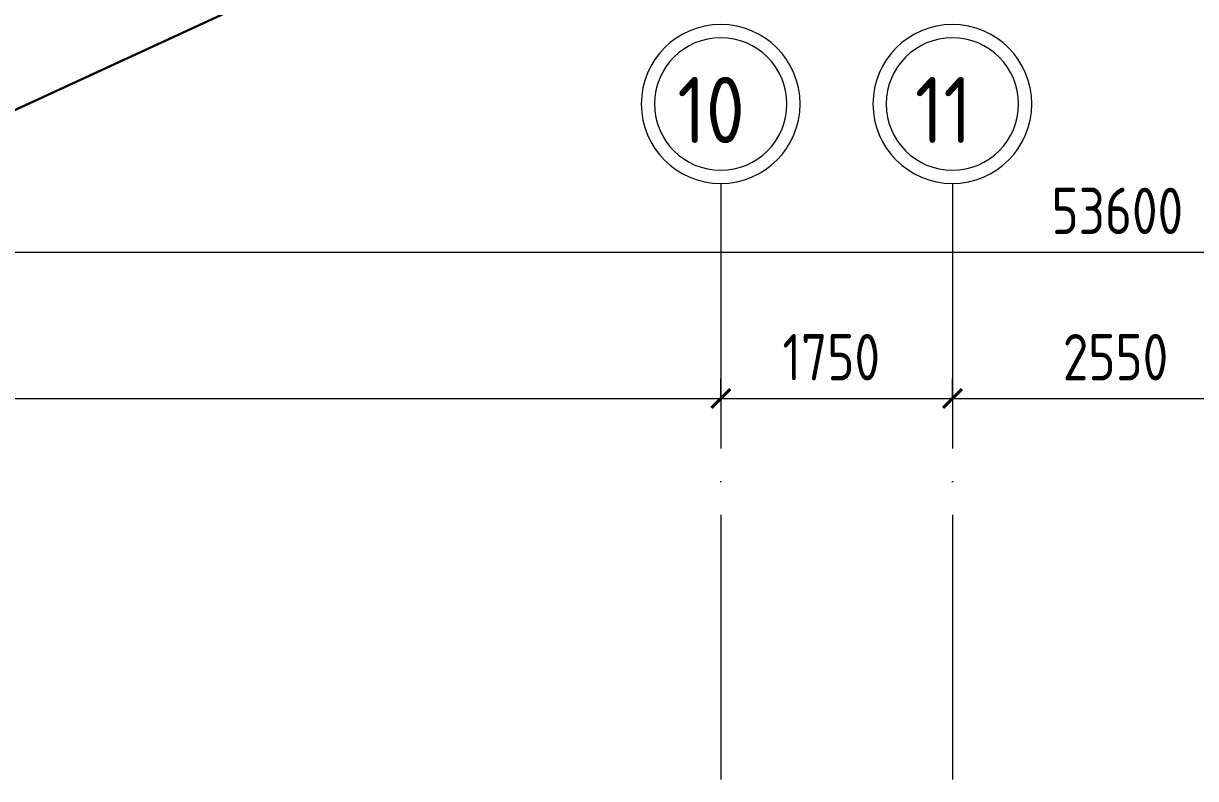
# Model space of a CAD drawing. Header units: millimetres. Extents: x -325553 to 627452, y -28539 to 738858.
# Drawn here: x -39231 to -30379, y 465633 to 471333 of the extents above; entities that cross this region are included whole.
import ezdxf

# ---------------------------------------------------------------- set-up
doc = ezdxf.new("R2010")
doc.units = ezdxf.units.MM
doc.linetypes.add('ADSK_Линия сетки', pattern=[25, 20, -2.5, 0, -2.5])
for name, color, linetype, lineweight in [('RC-Линии_связи-Адресные', 5, 'Continuous', 30), ('Оси', 252, 'Continuous', 9), ('Размеры', 7, 'Continuous', 9)]:
    doc.layers.add(name, color=color, linetype=linetype, lineweight=lineweight)
doc.styles.add('GOST Common_2', font='', dxfattribs={"width": 0.9, "height": 250})
doc.styles.add('GOST Common_4', font='', dxfattribs={"height": 7})
doc.styles.get('GOST Common_2').set_extended_font_data('GOST type B')
doc.styles.get('GOST Common_4').set_extended_font_data('GOST 2.304 type A')

# ---------------------------------------------------------------- blocks, each defined once
blk = doc.blocks.new('1 этаж')
at = {"layer": 'Оси', "color": 251, "linetype": 'ADSK_Линия сетки', "ltscale": 100, "true_color": 0x636466}
for p, q in [((-34705.8, 32206.9), (-34705.8, -33769.9)), ((-32955.8, 32206.9), (-32955.8, -33769.9))]:
    blk.add_line(p, q, dxfattribs=at)
at = {"layer": 'Оси', "color": 251, "lineweight": 20, "true_color": 0x636466}
for centre, radius, start, end in [((-34705.8, 32806.9), 600, 0, 180), ((-32955.8, 32806.9), 600, 0, 180), ((-34705.8, 32806.9), 500, 0, 180), ((-32955.8, 32806.9), 500, 0, 180), ((-34705.8, 32806.9), 600, 180, 0), ((-34705.8, 32806.9), 500, 180, 0), ((-32955.8, 32806.9), 600, 180, 0), ((-32955.8, 32806.9), 500, 180, 0)]:
    blk.add_arc(centre, radius, start, end, dxfattribs=at)
at = {"layer": 'Размеры', "color": 251, "lineweight": 20, "true_color": 0x636466}
for p, q in [((-58605.8, 31687.6), (-4705.8, 31687.6)), ((-34705.8, 30583.3), (-34705.8, 30733.3)), ((-34705.8, 30583.3), (-34705.8, 30733.3)), ((-32955.8, 30583.3), (-32955.8, 30733.3)), ((-32955.8, 30583.3), (-32955.8, 30733.3)), ((-58605.8, 30583.3), (-34705.8, 30583.3)), ((-34705.8, 30583.3), (-34705.8, 30533.3)), ((-34705.8, 30583.3), (-32955.8, 30583.3)), ((-34705.8, 30583.3), (-34705.8, 30533.3)), ((-32955.8, 30583.3), (-32955.8, 30533.3)), ((-32955.8, 30583.3), (-30405.8, 30583.3)), ((-32955.8, 30583.3), (-32955.8, 30533.3))]:
    blk.add_line(p, q, dxfattribs=at)
at = {"layer": 'Размеры', "color": 251, "lineweight": 40, "true_color": 0x636466}
for p, q in [((-34705.8, 30583.3), (-34635.1, 30654)), ((-34705.8, 30583.3), (-34635.1, 30654)), ((-32955.8, 30583.3), (-32885.1, 30654)), ((-32955.8, 30583.3), (-32885.1, 30654)), ((-34705.8, 30583.3), (-34776.5, 30512.6)), ((-34705.8, 30583.3), (-34776.5, 30512.6)), ((-32955.8, 30583.3), (-33026.5, 30512.6)), ((-32955.8, 30583.3), (-33026.5, 30512.6))]:
    blk.add_line(p, q, dxfattribs=at)
at = {"layer": 'Оси', "color": 251, "true_color": 0x636466, "style": 'GOST Common_2', "width": 0.9}
for s, p in [('10', (-35033, 32511.5)), ('11', (-33238.5, 32511.5))]:
    blk.add_text(s, height=500, dxfattribs=at).set_placement(p)
at = {"layer": 'Размеры', "color": 251, "lineweight": 20, "true_color": 0x636466, "char_height": 350, "attachment_point": 1, "line_spacing_factor": 1.022761, "style": 'GOST Common_4'}
for s, insert, width in [('53600', (-32207.7, 32175), 1324.476), ('1750', (-34239.5, 31070.7), 980.828), ('2550', (-32122.3, 31070.7), 1059.58)]:
    blk.add_mtext(s, dxfattribs=dict(at, insert=insert, width=width))

msp = doc.modelspace()

# ---------------------------------------------------------------- linework, layer by layer
at = {"layer": 'RC-Линии_связи-Адресные'}
msp.add_line((542796.2, 738857.7), (-325553.4, 338798.3), dxfattribs=at)

# ---------------------------------------------------------------- block references
msp.add_blockref('1 этаж', (740.6, 437918.3))

doc.saveas('drawing.dxf')
